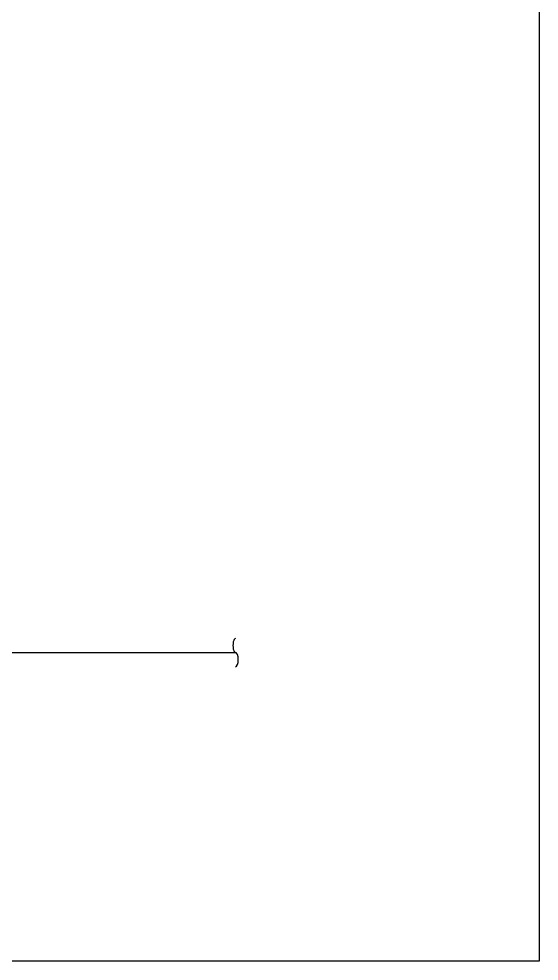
# Model space of a CAD drawing. Header units: inches. Extents: x 72602 to 350810, y -122122 to 43597.
# Drawn here: x 190357 to 208767, y -122122 to -88763 of the extents above; entities that cross this region are included whole.
import ezdxf

# ---------------------------------------------------------------- set-up
doc = ezdxf.new("R2010")
doc.units = ezdxf.units.IN
doc.header["$MEASUREMENT"] = 0
doc.layers.add('M-X-BKGD', color=8, linetype='Continuous')

msp = doc.modelspace()

# ---------------------------------------------------------------- linework, layer by layer
at = {"layer": 'M-X-BKGD', "ltscale": 0.1}
msp.add_line((163774, -111197), (198026, -111197), dxfattribs=at)
msp.add_line((163774, -111197), (198026, -111197), dxfattribs=at)
at = {"layer": 'M-X-BKGD'}
msp.add_lwpolyline([(72602, -42910), (208767, -42910), (208767, -122122), (72602, -122122)], close=True, dxfattribs=at)
at = {"layer": 'M-X-BKGD', "ltscale": 0.2}
for centre, start_param, end_param in [((198026, -110947), 0, 3.141593), ((198026, -110947), 0, 3.141593), ((198026, -111447), 3.141593, 6.283185), ((198026, -111447), 3.141593, 6.283185)]:
    msp.add_ellipse(centre, major_axis=(0, 250), ratio=0.376773, start_param=start_param, end_param=end_param, dxfattribs=at)

doc.saveas('drawing.dxf')
